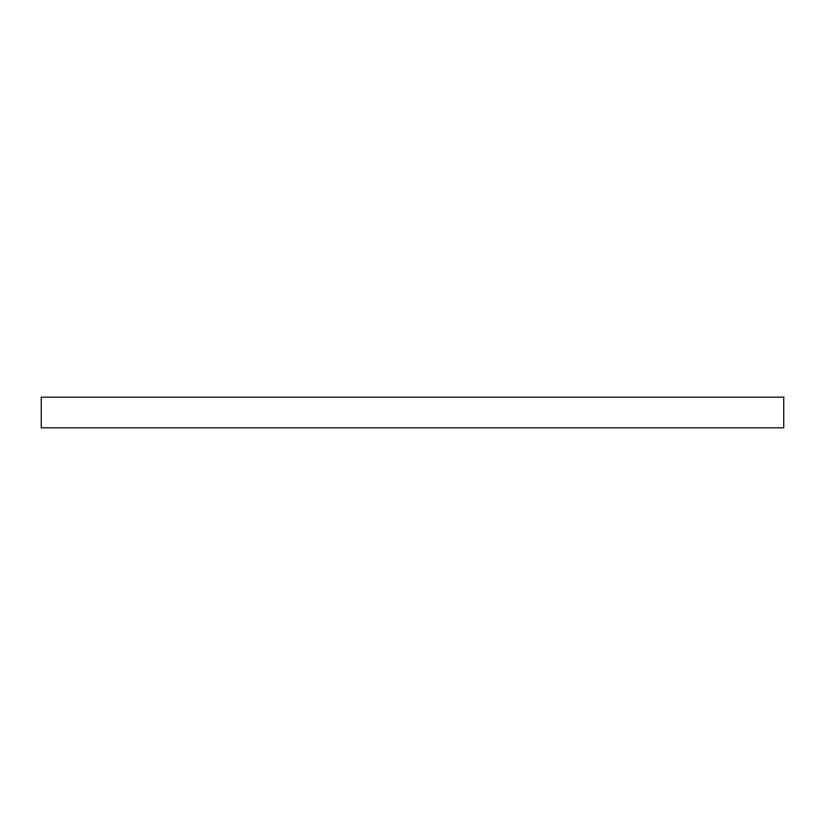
<?xml version="1.0" encoding="UTF-8"?>
<svg xmlns="http://www.w3.org/2000/svg" width="825" height="825" viewBox="0 0 825 825"><rect width="100%" height="100%" fill="white"/><g stroke="black" fill="none" stroke-linecap="round" stroke-linejoin="round"><path stroke-width="1.24" d="M783.75 397.176L41.25 397.176L41.25 427.824L783.75 427.824L783.75 397.176"/></g></svg>
